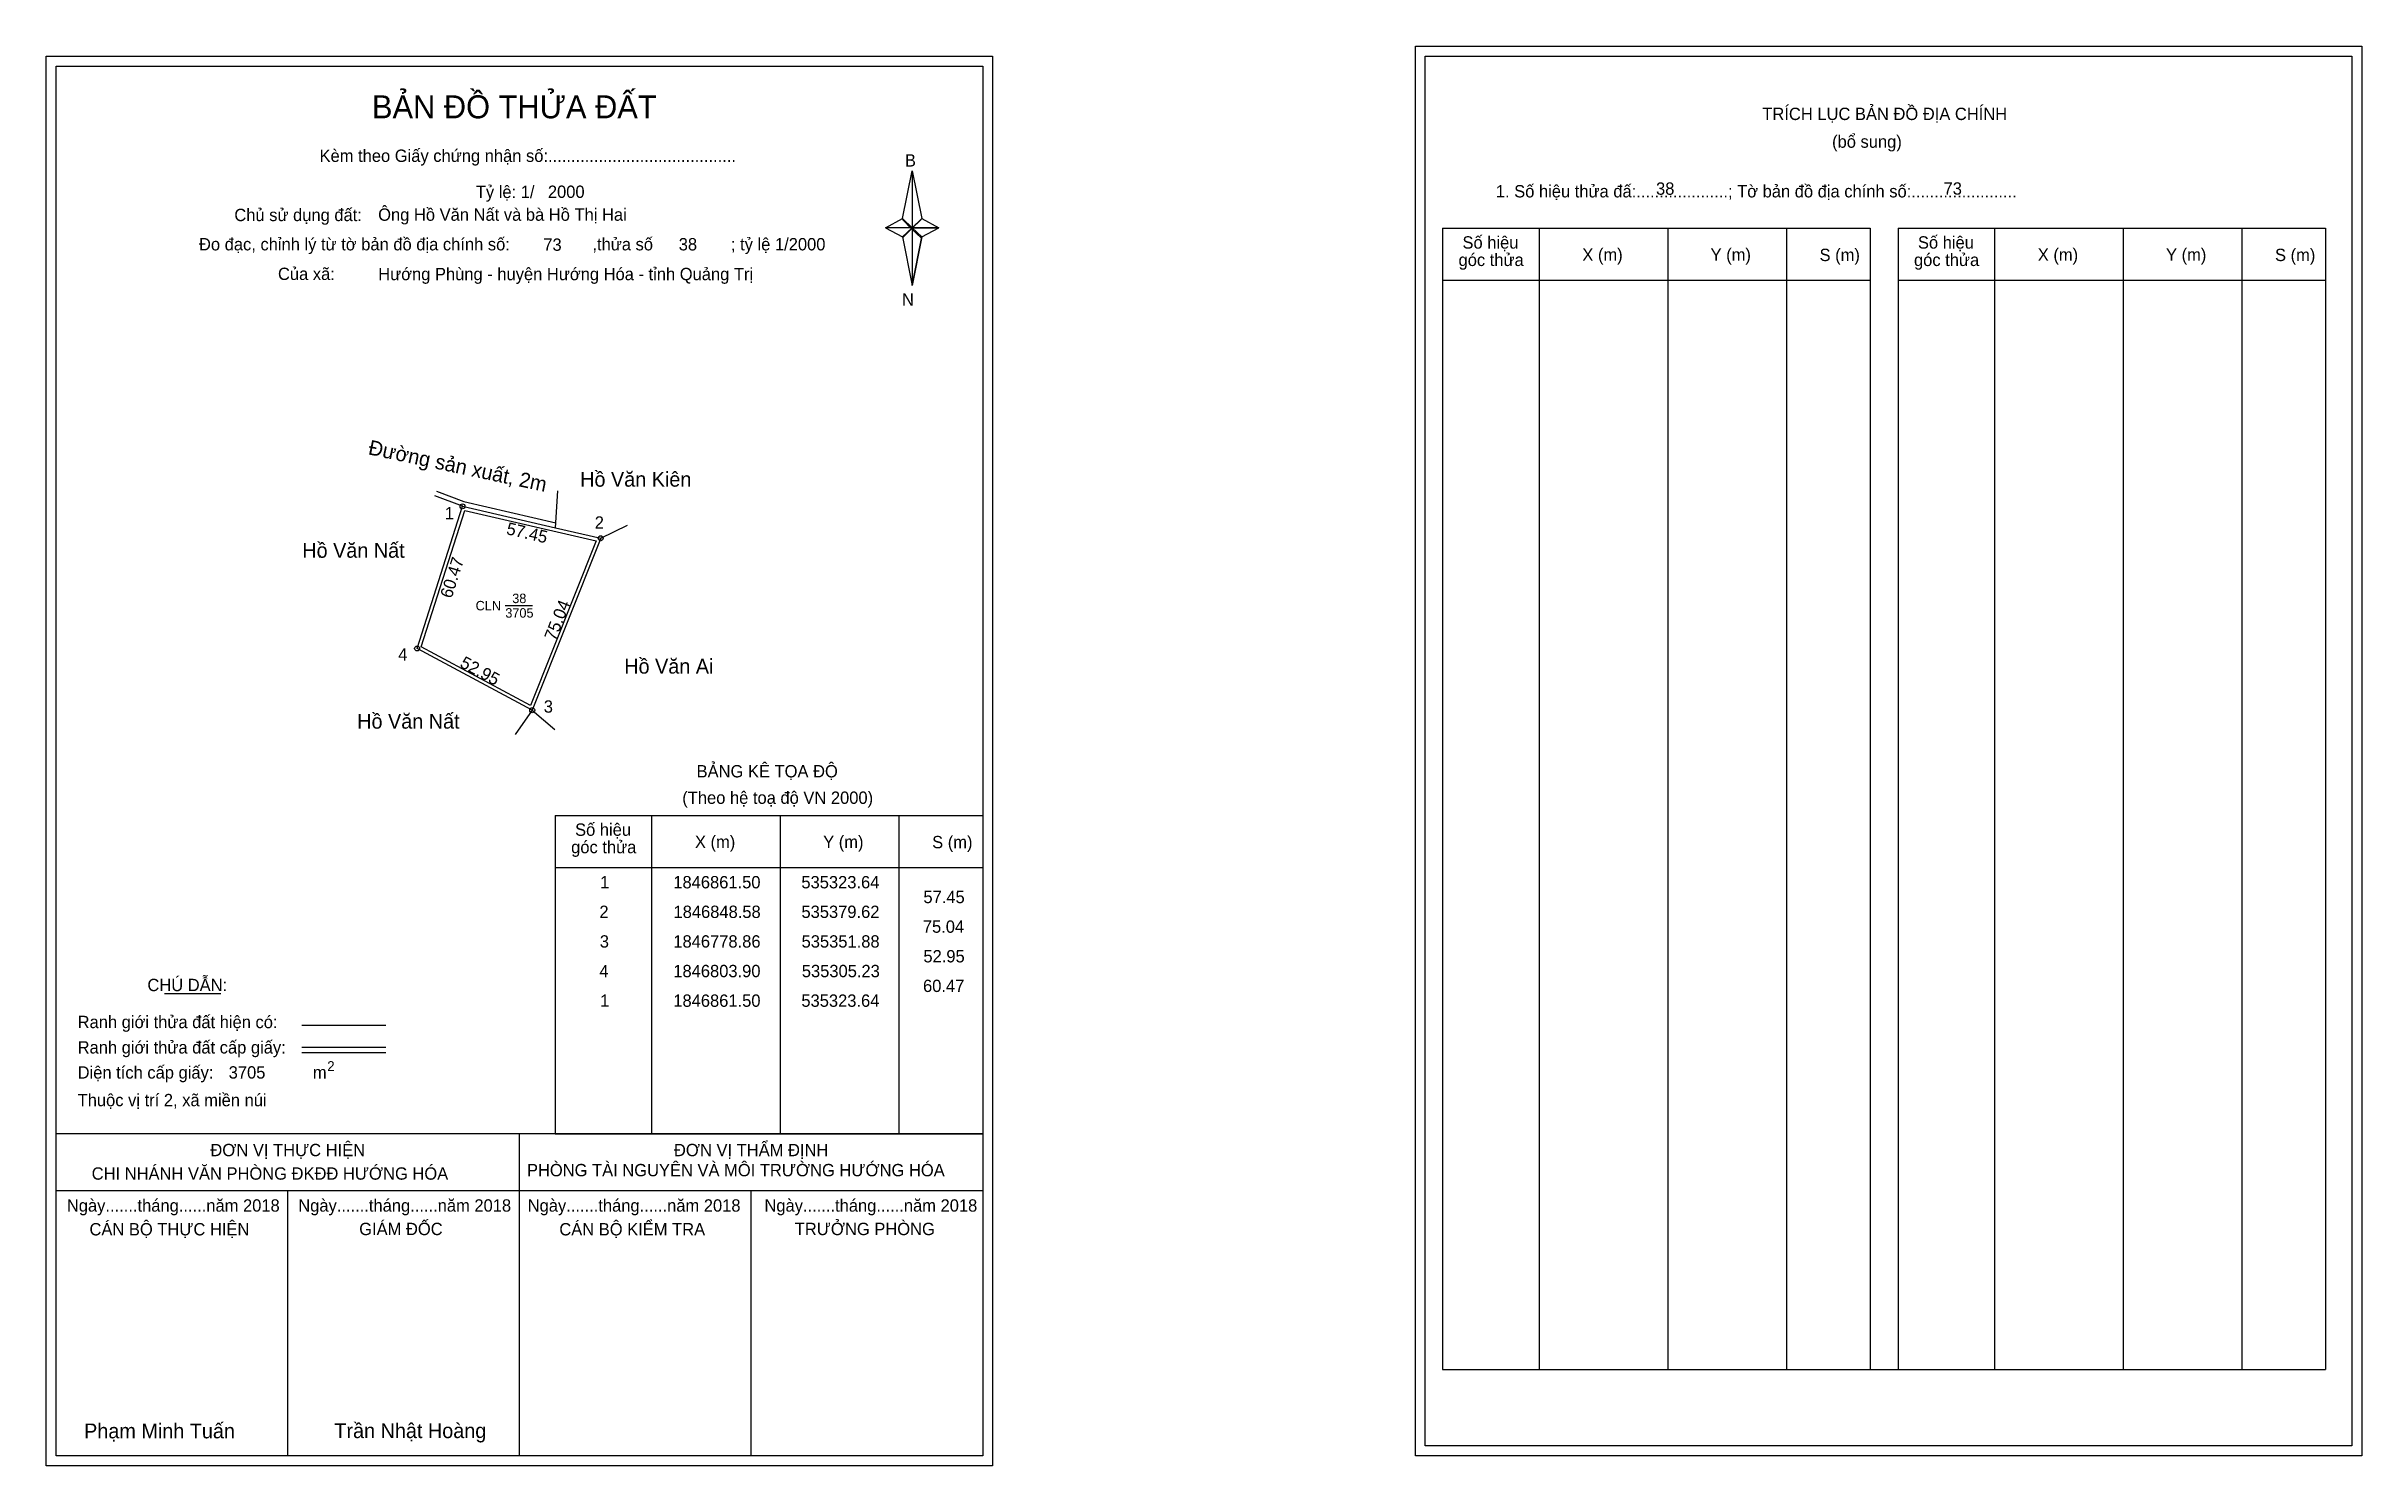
# Model space of a CAD drawing. Extents: x 535155 to 536093, y 1846473 to 1847048.
import ezdxf

# ---------------------------------------------------------------- set-up
doc = ezdxf.new("R2010")
doc.units = 0
for name, color, linetype in [('Level 1', 7, 'Continuous'), ('Level 10', 7, 'Continuous'), ('Level 11', 7, 'Continuous'), ('Level 13', 7, 'Continuous'), ('Level 27', 7, 'Continuous'), ('Level 3', 7, 'Continuous'), ('Level 36', 7, 'Continuous'), ('Level 49', 7, 'Continuous'), ('Level 5', 7, 'Continuous'), ('Level 53', 7, 'Continuous'), ('Level 55', 7, 'Continuous'), ('Level 6', 7, 'Continuous'), ('Level 60', 7, 'Continuous'), ('Level 63', 7, 'Continuous'), ('Level 9', 7, 'Continuous')]:
    doc.layers.add(name, color=color, linetype=linetype)

msp = doc.modelspace()

# ---------------------------------------------------------------- linework, layer by layer
at = {"layer": 'Level 1'}
for p, q in [((535713.66, 1847043.91), (535713.66, 1847043.91)), ((535159.02, 1847039.91), (535159.02, 1847039.91)), ((535501.86, 1846978.14), (535505.8, 1846997.42)), ((535505.8, 1846997.42), (535505.8, 1846974.37)), ((535505.8, 1846997.42), (535509.73, 1846978.14)), ((535494.97, 1846974.37), (535501.86, 1846978.14)), ((535501.86, 1846978.14), (535505.8, 1846974.37)), ((535505.5, 1846973.94), (535501.86, 1846977.7)), ((535509.44, 1846977.7), (535505.5, 1846973.94)), ((535505.5, 1846973.94), (535509.44, 1846977.7)), ((535509.73, 1846978.14), (535505.8, 1846974.37)), ((535505.8, 1846974.37), (535501.86, 1846970.69)), ((535505.5, 1846973.94), (535501.86, 1846970.25)), ((535501.86, 1846970.25), (535505.5, 1846973.94)), ((535501.86, 1846970.69), (535505.8, 1846950.97)), ((535509.44, 1846970.25), (535505.5, 1846973.94)), ((535505.8, 1846974.37), (535505.8, 1846950.97)), ((535505.8, 1846974.37), (535516.62, 1846974.37)), ((535505.8, 1846974.37), (535509.73, 1846970.69)), ((535509.73, 1846970.69), (535505.8, 1846950.97)), ((535509.73, 1846970.69), (535516.62, 1846974.37)), ((535720.73, 1846974.2), (535893.93, 1846974.2)), ((535759.91, 1846511.67), (535759.91, 1846974.2)), ((535812.05, 1846511.67), (535812.05, 1846974.2)), ((535860, 1846974.2), (535860, 1846511.67)), ((535893.93, 1846974.2), (535893.93, 1846511.67)), ((535905.24, 1846974.2), (536078.45, 1846974.2)), ((535944.42, 1846511.67), (535944.42, 1846974.2)), ((535996.57, 1846511.67), (535996.57, 1846974.2)), ((536044.51, 1846974.2), (536044.51, 1846511.67)), ((536078.45, 1846974.2), (536078.45, 1846511.67)), ((535720.73, 1846953.14), (535893.93, 1846953.14)), ((535905.24, 1846953.14), (536078.45, 1846953.14)), ((535361.21, 1846736.25), (535534.41, 1846736.25)), ((535400.39, 1846607.2), (535400.39, 1846736.25)), ((535452.53, 1846607.2), (535452.53, 1846736.25)), ((535500.47, 1846736.25), (535500.47, 1846607.2)), ((535361.21, 1846715.2), (535534.41, 1846715.2)), ((535202.85, 1846664.04), (535225.66, 1846664.04)), ((535258.58, 1846651.23), (535292.61, 1846651.23)), ((535258.58, 1846642.33), (535292.61, 1846642.33)), ((535258.58, 1846640.14), (535292.61, 1846640.14)), ((535372.67, 1846607.2), (535159.01, 1846607.2)), ((535534.41, 1846607.2), (535324.73, 1846607.2)), ((535346.71, 1846476.76), (535346.71, 1846607.2)), ((535361.21, 1846607.2), (535534.41, 1846607.2)), ((535534.41, 1846584.1), (535159.01, 1846584.1)), ((535252.86, 1846476.76), (535252.86, 1846584.1)), ((535440.56, 1846476.76), (535440.56, 1846584.1)), ((535720.73, 1846511.67), (536078.45, 1846511.67)), ((536089.06, 1846480.76), (536089.06, 1846480.76)), ((535534.41, 1846476.76), (535534.41, 1846476.76))]:
    msp.add_line(p, q, dxfattribs=at)
for points in [[(535501.86, 1846978.14), (535505.8, 1846997.42), (535505.8, 1846974.37)], [(535505.8, 1846974.37), (535509.73, 1846978.14), (535516.62, 1846974.37)], [(535494.97, 1846974.37), (535501.86, 1846970.69), (535505.8, 1846974.37)], [(535505.8, 1846974.37), (535505.8, 1846950.97), (535509.73, 1846970.69)]]:
    msp.add_lwpolyline(points, close=True, dxfattribs=at)
at = {"layer": 'Level 10'}
msp.add_line((535351.88, 1846778.86), (535305.23, 1846803.9), dxfattribs=at)
msp.add_lwpolyline([(535361.27, 1846852.81), (535379.62, 1846848.58), (535351.88, 1846778.86), (535305.23, 1846803.9), (535323.64, 1846861.5), (535361.27, 1846852.81)], dxfattribs=at)
msp.add_lwpolyline([(535377.72, 1846847.58), (535351.16, 1846780.84), (535306.92, 1846804.58), (535324.58, 1846859.85)], close=True, dxfattribs=at)
at = {"layer": 'Level 11'}
for centre in [(535323.64, 1846861.5), (535379.62, 1846848.58), (535379.62, 1846848.58), (535305.23, 1846803.9), (535351.88, 1846778.86)]:
    msp.add_circle(centre, 1, dxfattribs=at)
at = {"layer": 'Level 27'}
for p, q in [((535323.64, 1846861.5), (535312.44, 1846865.81)), ((535379.62, 1846848.58), (535390.41, 1846853.82)), ((535351.88, 1846778.86), (535344.9, 1846769.1)), ((535351.88, 1846778.86), (535360.97, 1846771.03))]:
    msp.add_line(p, q, dxfattribs=at)
at = {"layer": 'Level 3'}
for p, q in [((535720.73, 1846974.2), (535720.73, 1846511.67)), ((535905.24, 1846974.2), (535905.24, 1846511.67)), ((535361.21, 1846736.25), (535361.21, 1846607.2))]:
    msp.add_line(p, q, dxfattribs=at)
at = {"layer": 'Level 5'}
msp.add_line((535361.27, 1846852.81), (535362.24, 1846867.72), dxfattribs=at)
msp.add_lwpolyline([(535313.16, 1846867.68), (535324.23, 1846863.42), (535361.4, 1846854.84)], dxfattribs=at)
at = {"layer": 'Level 63'}
for points in [[(535155.01, 1847043.91), (535538.41, 1847043.91), (535538.41, 1846472.76), (535155.01, 1846472.76)], [(535709.67, 1847047.91), (536093.07, 1847047.91), (536093.07, 1846476.76), (535709.67, 1846476.76)], [(535713.67, 1847043.91), (536089.07, 1847043.91), (536089.07, 1846480.76), (535713.67, 1846480.76)], [(535159.01, 1847039.91), (535534.41, 1847039.91), (535534.41, 1846476.76), (535159.01, 1846476.76)]]:
    msp.add_lwpolyline(points, close=True, dxfattribs=at)
at = {"layer": 'Level 9'}
msp.add_line((535340.97, 1846821.25), (535351.96, 1846821.25), dxfattribs=at)

# ---------------------------------------------------------------- texts
at = {"layer": 'Level 1'}
for s, height, p in [('BẢN ĐỒ THỬA ĐẤT', 9.3313, (535286.95, 1847018.72)), ('TRÍCH LỤC BẢN ĐỒ ĐỊA CHÍNH', 5, (535850.25, 1847018.03)), ('(bổ sung)', 5, (535878.5, 1847006.79)), ('Kèm theo Giấy chứng nhận số:.........................................', 5, (535265.71, 1847001.06)), ('B', 5, (535502.88, 1846999.18)), ('1. Số hiệu thửa đấ:....................; Tờ bản đồ địa chính số:.......................', 5, (535742.28, 1846986.67)), ('Chủ sử dụng đất:', 5, (535231.19, 1846977.07)), ('Đo đạc, chỉnh lý từ tờ bản đồ địa chính số:                  ,thửa số                 ; tỷ lệ 1/2000', 5, (535216.88, 1846965.21)), ('Số hiệu', 5, (535728.76, 1846965.93)), ('X (m)', 5, (535777.32, 1846960.98)), ('Y (m)', 5, (535829.28, 1846960.98)), ('S (m)', 5, (535873.43, 1846960.88)), ('Số hiệu', 5, (535913.28, 1846965.93)), ('X (m)', 5, (535961.84, 1846960.98)), ('Y (m)', 5, (536013.79, 1846960.98)), ('S (m)', 5, (536057.95, 1846960.88)), ('Của xã:', 5, (535248.87, 1846953.21)), ('góc thửa', 5, (535727.17, 1846958.87)), ('góc thửa', 5, (535911.69, 1846958.87)), ('N', 5, (535501.68, 1846942.84)), ('BẢNG KÊ TỌA ĐỘ', 5, (535418.47, 1846751.66)), ('(Theo hệ toạ độ VN 2000)', 5, (535412.67, 1846740.94)), ('Số hiệu', 5, (535369.24, 1846727.99)), ('góc thửa', 5, (535367.65, 1846720.93)), ('X (m)', 5, (535417.8, 1846723.04)), ('Y (m)', 5, (535469.75, 1846723.04)), ('S (m)', 5, (535513.91, 1846722.94)), ('CHÚ DẪN:', 5, (535195.97, 1846665.05)), ('Ranh giới thửa đất hiện có:', 5, (535167.71, 1846650.05)), ('Ranh giới thửa đất cấp giấy:', 5, (535167.71, 1846639.77)), ('Diện tích cấp giấy:', 5, (535167.71, 1846629.61)), ('m', 5, (535263.02, 1846629.65)), ('2', 4, (535268.82, 1846632.67)), ('Thuộc vị trí 2, xã miền núi', 5, (535167.71, 1846618.41)), ('ĐƠN VỊ THỰC HIỆN', 5, (535221.48, 1846598.17)), ('ĐƠN VỊ THẨM ĐỊNH', 5, (535409.29, 1846598.17)), ('CHI NHÁNH VĂN PHÒNG ĐKĐĐ HƯỚNG HÓA', 5, (535173.4, 1846588.65)), ('PHÒNG TÀI NGUYÊN VÀ MÔI TRƯỜNG HƯỚNG HÓA', 5, (535349.74, 1846590.03)), ('Ngày.......tháng......năm 2018', 5, (535163.35, 1846575.7)), ('Ngày.......tháng......năm 2018', 5, (535257.09, 1846575.7)), ('Ngày.......tháng......năm 2018', 5, (535350.04, 1846575.7)), ('Ngày.......tháng......năm 2018', 5, (535445.96, 1846575.7)), ('CÁN BỘ THỰC HIỆN', 5, (535172.51, 1846566.07)), ('GIÁM ĐỐC', 5, (535281.78, 1846566.19)), ('CÁN BỘ KIỂM TRA', 5, (535362.86, 1846566.07)), ('TRƯỞNG PHÒNG', 5, (535458.24, 1846566.19)), ('Phạm Minh Tuấn', 6, (535170.33, 1846483.84)), ('Trần Nhật Hoàng', 6, (535271.72, 1846483.94))]:
    msp.add_text(s, height=height, dxfattribs=at).set_placement(p)
at = {"layer": 'Level 11'}
msp.add_text('Tỷ lệ: 1/', height=5, dxfattribs=at).set_placement((535329.03, 1846986.43))
at = {"layer": 'Level 13'}
for s, p in [('38', (535343.79, 1846822.28)), ('CLN', (535328.94, 1846819.33)), ('3705', (535340.98, 1846816.39))]:
    msp.add_text(s, height=3.84, dxfattribs=at).set_placement(p)
at = {"layer": 'Level 36'}
msp.add_text('.', height=6, dxfattribs=at).set_placement((535264.77, 1846840.66))
at = {"layer": 'Level 49'}
for s, rotation, p in [('57.45', 347.00389, (535341.1, 1846850.24)), ('60.47', 72.27518, (535319.2, 1846823.92)), ('75.04', 68.30352, (535361.24, 1846806.71)), ('52.95', 331.77474, (535322.2, 1846796.6))]:
    msp.add_text(s, height=5, rotation=rotation, dxfattribs=at).set_placement(p)
at = {"layer": 'Level 53'}
for s, p in [('1', (535379.4, 1846706.7)), ('1846861.50', (535409.04, 1846706.7)), ('535323.64', (535460.92, 1846706.7)), ('57.45', (535510.36, 1846700.7)), ('2', (535379.1, 1846694.7)), ('1846848.58', (535409.12, 1846694.7)), ('535379.62', (535460.95, 1846694.7)), ('75.04', (535510.13, 1846688.7)), ('3', (535379.26, 1846682.7)), ('1846778.86', (535409.05, 1846682.7)), ('535351.88', (535461.01, 1846682.7)), ('4', (535379.08, 1846670.7)), ('1846803.90', (535409.04, 1846670.7)), ('535305.23', (535461.1, 1846670.7)), ('52.95', (535510.36, 1846676.7)), ('60.47', (535510.21, 1846664.7)), ('1', (535379.4, 1846658.7)), ('1846861.50', (535409.04, 1846658.7)), ('535323.64', (535460.92, 1846658.7))]:
    msp.add_text(s, height=5, dxfattribs=at).set_placement(p)
at = {"layer": 'Level 55'}
for s, height, p in [('1', 0.8, (535323.42, 1846861.5)), ('0', 0.22, (535323.56, 1846861.28)), ('0', 0.22, (535323.56, 1846861.28)), ('2', 0.8, (535379.35, 1846848.58)), ('40', 0.22, (535379.46, 1846848.36)), ('40', 0.22, (535379.46, 1846848.36)), ('4', 0.8, (535304.95, 1846803.9)), ('0', 0.22, (535305.15, 1846803.68)), ('0', 0.22, (535305.15, 1846803.68)), ('3', 0.8, (535351.63, 1846778.86)), ('40', 0.22, (535351.72, 1846778.64)), ('40', 0.22, (535351.72, 1846778.64)), ('0', 0.22, (535351.8, 1846778.64)), ('0', 0.22, (535351.8, 1846778.64))]:
    msp.add_text(s, height=height, dxfattribs=at).set_placement(p)
at = {"layer": 'Level 6'}
for s, p in [('2000', (535358.22, 1846986.47)), ('38', (535807.18, 1846987.75)), ('73', (535923.67, 1846987.79)), ('Ông Hồ Văn Nất và bà Hồ Thị Hai', (535289.46, 1846977.21)), ('73', (535356.37, 1846965.03)), ('38', (535411.23, 1846965.19)), ('Hướng Phùng - huyện Hướng Hóa - tỉnh Quảng Trị', (535289.49, 1846953.13)), ('3705', (535228.9, 1846629.62))]:
    msp.add_text(s, height=5, dxfattribs=at).set_placement(p)
at = {"layer": 'Level 60'}
msp.add_text('Đường sản xuất, 2m', height=6, rotation=348, dxfattribs=at).set_placement((535285.15, 1846882.62))
for s, p in [('Hồ Văn Kiên', (535371.3, 1846869.46)), ('Hồ Văn Nất', (535258.72, 1846840.66)), ('Hồ Văn Ai', (535389.16, 1846793.71)), ('Hồ Văn Nất', (535280.97, 1846771.41))]:
    msp.add_text(s, height=6, dxfattribs=at).set_placement(p)
at = {"layer": 'Level 9'}
for s, p in [('1', (535316.47, 1846856.23)), ('2', (535377.21, 1846852.44)), ('4', (535297.58, 1846799)), ('3', (535356.56, 1846777.89))]:
    msp.add_text(s, height=5, dxfattribs=at).set_placement(p)

doc.saveas('drawing.dxf')
